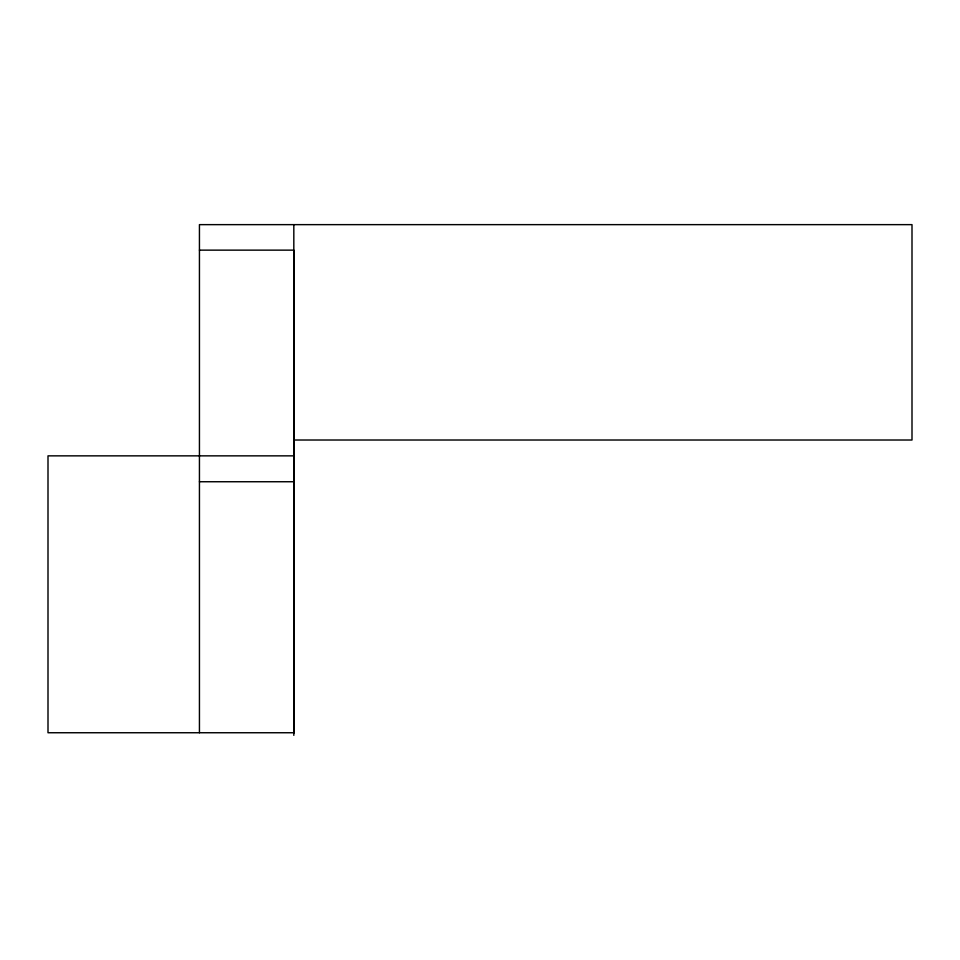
<?xml version="1.0" encoding="UTF-8"?>
<svg xmlns="http://www.w3.org/2000/svg" width="960" height="960" viewBox="0 0 960 960"><rect width="100%" height="100%" fill="white"/><g stroke="black" fill="none" stroke-linecap="round" stroke-linejoin="round"><path stroke-width="1.44" d="M293.82 732.744L293.82 250.14L199.44 250.14M293.82 440.016L912 440.016L912 224.64L199.44 224.64L199.44 732.744M293.82 455.856L48 455.856L48 732.744L294.228 732.744L294.228 440.016M199.44 481.74L293.82 481.74M293.82 224.64L293.82 735.36"/></g></svg>
